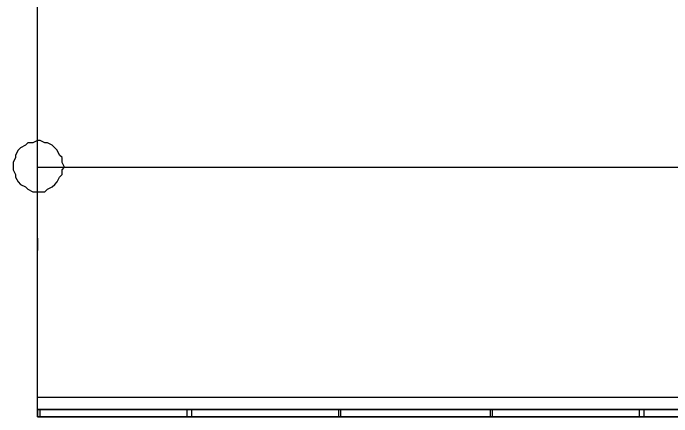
# Model space of a CAD drawing. Header units: millimetres. Extents: x 0 to 420, y 0 to 297.
# Drawn here: x 89.53 to 100.93, y 222.8 to 229.79 of the extents above; entities that cross this region are included whole.
import ezdxf

# ---------------------------------------------------------------- set-up
doc = ezdxf.new("R2010")
doc.units = ezdxf.units.MM
doc.layers.get('0').update_dxf_attribs({"linetype": 'CONTINUOUS'})

msp = doc.modelspace()

# ---------------------------------------------------------------- linework, layer by layer
at = {"color": 0, "true_color": 0x000007}
for points in [[(89.958333, 222.927333), (89.958333, 231.351667)], [(89.958333, 222.927333), (116.078, 222.927333), (116.078, 231.351667), (89.958333, 231.351667)], [(89.958333, 228.388333), (89.958333, 228.6)], [(89.958333, 227.118333), (116.078, 227.118333), (112.056333, 222.927333)], [(89.958333, 225.890667), (89.958333, 225.679)], [(98.679, 222.927333), (98.552, 222.927333), (98.467333, 222.927333)]]:
    msp.add_lwpolyline(points, dxfattribs=at)
for points in [[(90.424, 227.118333), (90.381667, 227.203), (90.381667, 227.287667), (90.339333, 227.33), (90.297, 227.414667), (90.254667, 227.457), (90.212333, 227.499333), (90.127667, 227.541667), (90.085333, 227.541667), (90.000667, 227.584), (89.958333, 227.584), (89.873667, 227.541667), (89.789, 227.541667), (89.746667, 227.499333), (89.662, 227.457), (89.619667, 227.414667), (89.577333, 227.33), (89.577333, 227.287667), (89.535, 227.203), (89.535, 227.118333), (89.535, 227.076), (89.577333, 226.991333), (89.577333, 226.949), (89.619667, 226.864333), (89.662, 226.822), (89.746667, 226.779667), (89.789, 226.737333), (89.873667, 226.695), (89.958333, 226.695), (90.000667, 226.695), (90.085333, 226.695), (90.127667, 226.737333), (90.212333, 226.779667), (90.254667, 226.822), (90.297, 226.864333), (90.339333, 226.949), (90.381667, 226.991333), (90.381667, 227.076)], [(116.078, 223.054333), (116.078, 222.927333), (89.958333, 222.927333), (89.958333, 223.139), (116.078, 223.139)], [(116.078, 222.800333), (89.958333, 222.800333), (89.958333, 222.927333), (116.078, 222.927333), (116.078, 222.800333), (89.958333, 222.800333), (89.958333, 222.927333), (116.078, 222.927333), (116.078, 222.800333), (89.958333, 222.800333), (89.958333, 222.927333), (116.078, 222.927333), (116.078, 222.800333), (89.958333, 222.800333), (89.958333, 222.927333), (116.078, 222.927333), (116.078, 222.800333), (116.078, 222.927333), (89.958333, 222.927333), (89.958333, 222.800333)], [(89.958333, 222.927333), (89.958333, 222.885), (89.958333, 222.842667), (89.958333, 222.800333), (90.000667, 222.800333), (90.000667, 222.842667), (90.000667, 222.885), (90.000667, 222.927333)], [(92.625333, 222.800333), (92.625333, 222.927333), (92.540667, 222.927333), (92.540667, 222.800333)], [(95.207667, 222.800333), (95.207667, 222.927333), (95.165333, 222.927333), (95.165333, 222.800333)], [(97.832333, 222.800333), (97.832333, 222.927333), (97.79, 222.927333), (97.79, 222.800333)], [(100.457, 222.800333), (100.457, 222.927333), (100.372333, 222.927333), (100.372333, 222.800333)]]:
    msp.add_lwpolyline(points, close=True, dxfattribs=at)

doc.saveas('drawing.dxf')
